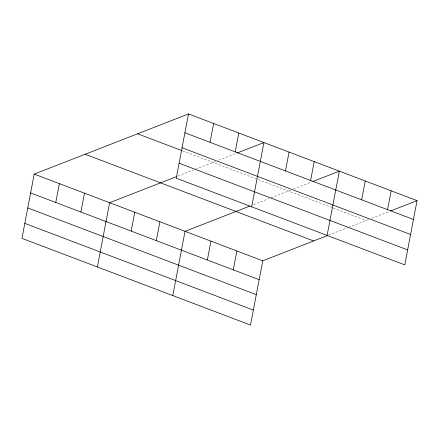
<?xml version="1.0" encoding="UTF-8"?>
<svg xmlns="http://www.w3.org/2000/svg" width="439" height="439" viewBox="0 0 439 439"><rect width="100%" height="100%" fill="white"/><g stroke="black" fill="none" stroke-linecap="round" stroke-linejoin="round"><path stroke-width="0.33" stroke-dasharray="2.19 1.65" d="M178.031 176.044L193.648 169.953M195.52 169.224L215.522 161.426M218.666 160.202L236.264 153.337M253.451 204.656L269.063 198.565M270.94 197.835L290.942 190.038M293.455 189.055L312.316 181.702M328.657 235.106L347.397 227.803M348.643 227.314L368.645 219.516M371.789 218.287L389.393 211.428M182.838 150.961L332.647 207.795M333.278 208.031L366.131 220.493"/><path stroke-width="0.66" d="M188.507 113.942L176.248 178.196L404.791 264.893L417.05 200.639L188.507 113.942L34.209 174.107L21.95 238.361L250.493 325.058L262.752 260.804L327.412 235.595M55.753 202.489L59.347 183.645M80.891 212.026L84.486 193.176M97.37 266.972L109.624 202.714L176.785 176.527M131.173 231.101L134.768 212.251M156.311 240.638L159.906 221.788M172.79 295.584L185.044 231.326L249.703 206.116M210.051 142.324L213.645 123.48M207.351 259.998L210.945 241.154M235.189 151.861L238.789 133.017M233.252 269.826L236.851 250.976M251.668 206.807L263.927 142.549L236.895 153.09M285.471 170.936L289.065 152.086M310.609 180.473L314.203 161.623M327.088 235.419L339.347 171.161L312.941 181.455M361.654 199.833L365.248 180.989M387.555 209.661L391.149 190.817M390.65 210.934L417.05 200.639M184.912 132.787L413.456 219.484M182.053 147.773L410.597 234.47M137.588 133.796L182.212 150.725M179.107 163.209L407.65 249.912M85.128 154.248L313.671 240.951M34.209 174.107L262.752 260.804M30.615 192.951L259.153 279.648M27.756 207.938L256.299 294.635M24.809 223.374L253.352 310.077"/></g></svg>
